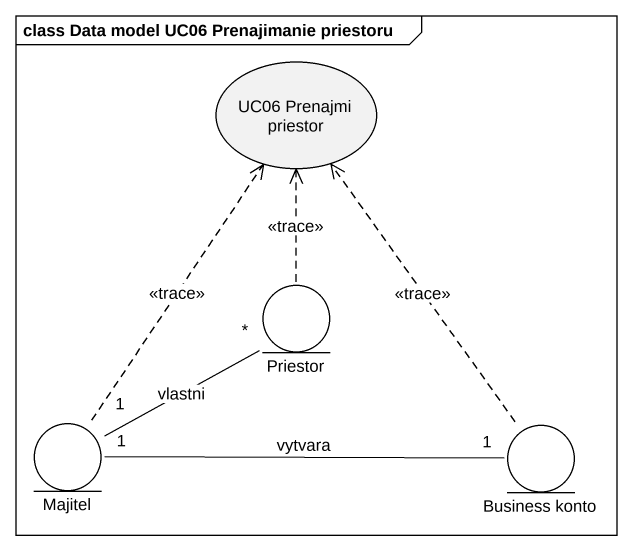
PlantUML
@startuml
mainframe class Data model UC06 Prenajimanie priestoru
usecase "UC06 Prenajmi priestor" as UC06_Prenajmi_priestor
entity Priestor
entity Majitel
entity "Business konto" as Business_konto
Priestor .up.> UC06_Prenajmi_priestor : <<trace>>
Majitel .up.> UC06_Prenajmi_priestor : <<trace>>
Majitel "1" -up- "*" Priestor : vlastni
Majitel "1" -right- "1" Business_konto : vytvara
Business_konto .up.> UC06_Prenajmi_priestor : <<trace>>
@enduml
